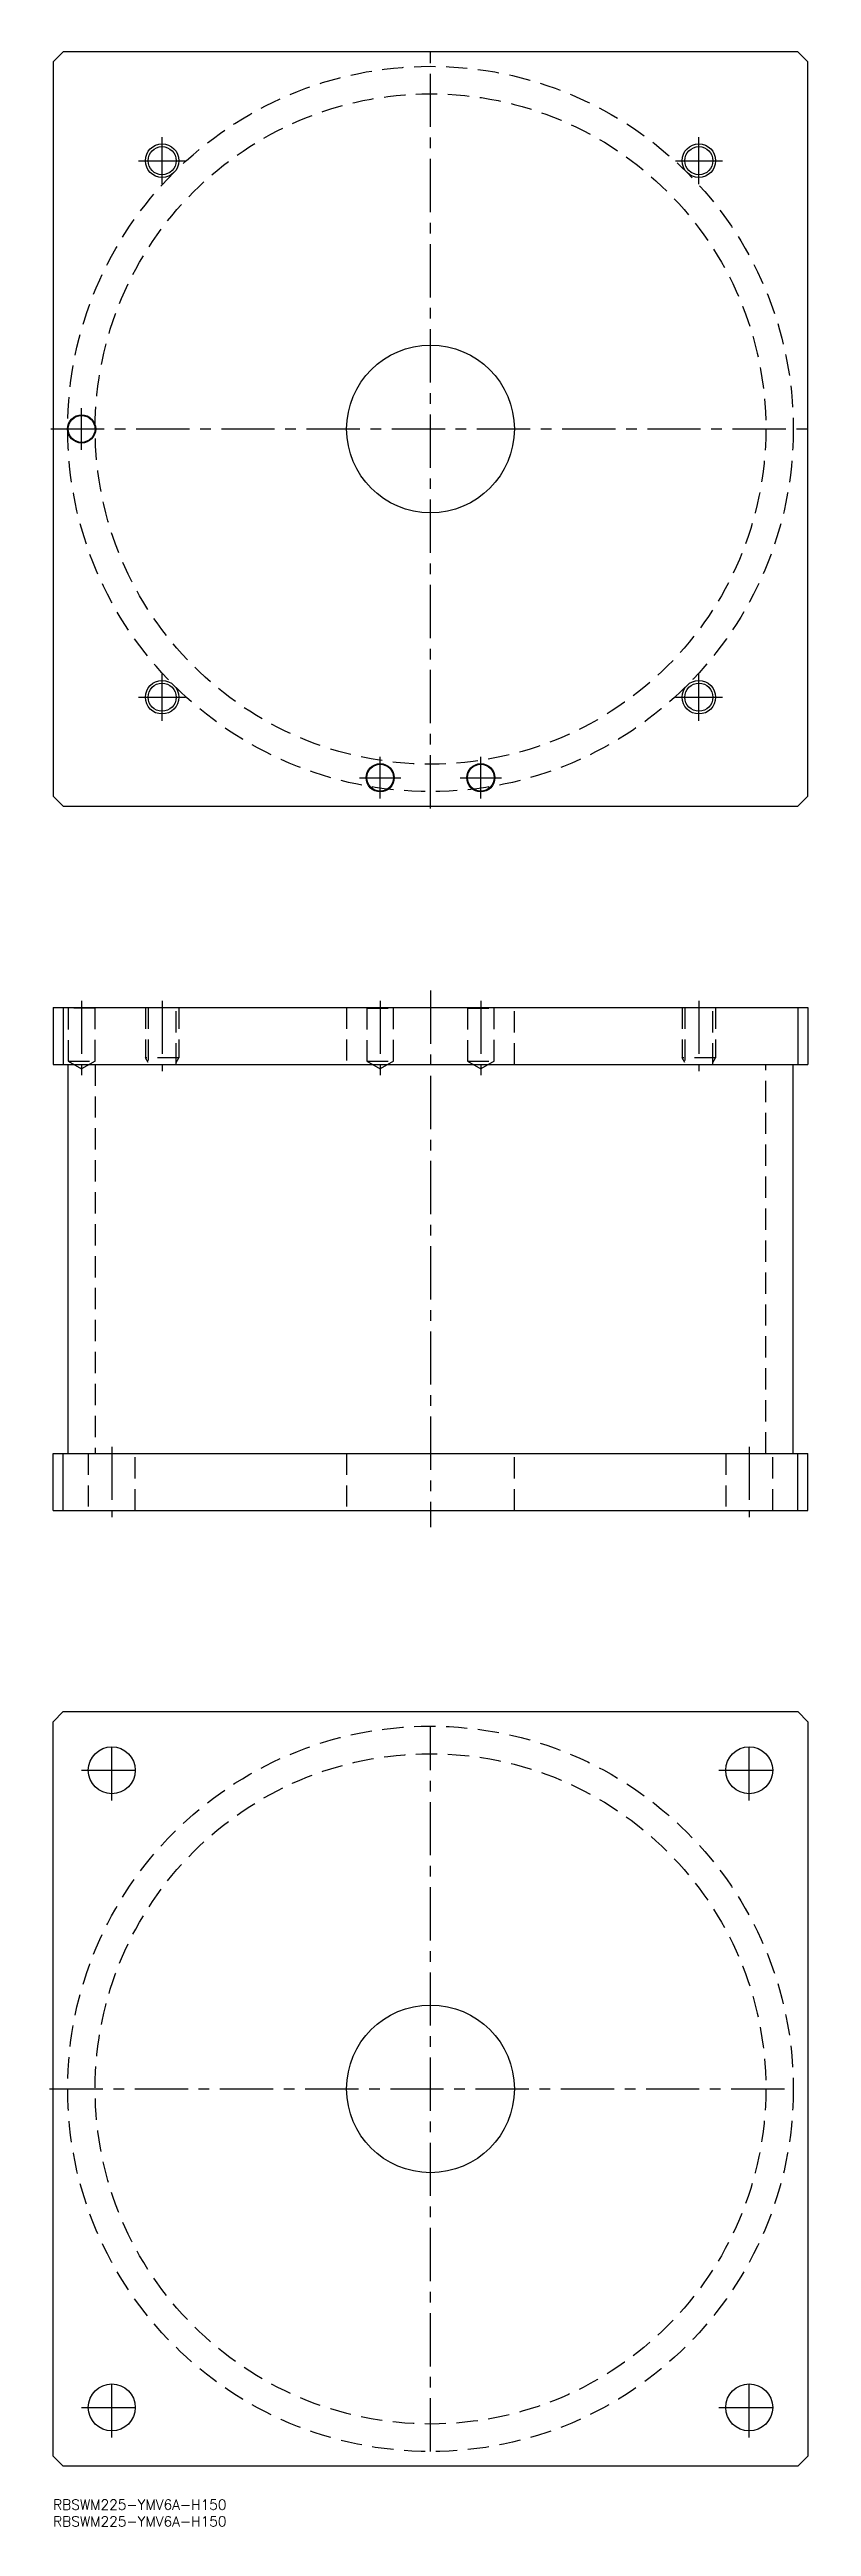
# Model space of a CAD drawing. Extents: x -1 to 226, y -8 to 731.
import ezdxf

# ---------------------------------------------------------------- set-up
doc = ezdxf.new("R2010")
doc.units = 0
doc.header["$LTSCALE"] = 0.5
doc.linetypes.add('CENTER', pattern=[50.8, 31.75, -6.35, 6.35, -6.35])
doc.linetypes.add('DASHED', pattern=[19.05, 12.7, -6.35])
for name, color, linetype in [('MSM_CENTER', 1, 'CENTER'), ('MSM_CONTINUOUS', 7, 'CONTINUOUS'), ('MSM_DASHED', 4, 'DASHED'), ('MSM_NARROW', 5, 'CONTINUOUS'), ('MSM_PART_NUMBER', 7, 'CONTINUOUS')]:
    doc.layers.add(name, color=color, linetype=linetype)
doc.styles.get("Standard").update_dxf_attribs({"font": 'txt.shx', "height": 3, "bigfont": 'bigfont.shx'})

# ---------------------------------------------------------------- blocks, each defined once
blk = doc.blocks.new('*U4')
at = {"layer": 'MSM_PART_NUMBER'}
blk.add_text('RBSWM225-YMV6A-H150', height=3, dxfattribs=at).set_placement((0, -3))
blk = doc.blocks.new('*U5')
at = {"layer": 'MSM_PART_NUMBER'}
blk.add_text('RBSWM225-YMV6A-H150', height=3, dxfattribs=at).set_placement((0, -8))

msp = doc.modelspace()

# ---------------------------------------------------------------- linework, layer by layer
at = {"layer": 'MSM_CENTER'}
for p, q in [((112.5, 504.35), (112.5, 730.65)), ((32.5, 690.5), (32.5, 704.5)), ((192.5, 690.5), (192.5, 704.5)), ((25.5, 697.5), (39.5, 697.5)), ((185.5, 697.5), (199.5, 697.5)), ((8.5, 611.3), (8.5, 623.7)), ((-0.65, 617.5), (226.06, 617.5)), ((32.5, 530.5), (32.5, 544.5)), ((192.5, 530.5), (192.5, 544.5)), ((25.5, 537.5), (39.5, 537.5)), ((185.5, 537.5), (199.5, 537.5)), ((97.5, 507.3), (97.5, 519.7)), ((127.5, 507.3), (127.5, 519.7)), ((91.3, 513.5), (103.7, 513.5)), ((121.3, 513.5), (133.7, 513.5)), ((8.5, 447), (8.5, 424.69)), ((32.5, 447), (32.5, 426)), ((97.5, 447), (97.5, 424.69)), ((112.5, 450), (112.5, 290)), ((127.5, 447), (127.5, 424.69)), ((192.5, 447), (192.5, 426)), ((17.5, 314), (17.5, 293)), ((207.5, 314), (207.5, 293)), ((112.5, 14.35), (112.5, 230.65)), ((17.5, 208.5), (17.5, 226.5)), ((207.5, 208.5), (207.5, 226.5)), ((8.5, 217.5), (26.5, 217.5)), ((198.5, 217.5), (216.5, 217.5)), ((-1.06, 122.5), (220.65, 122.5)), ((17.5, 18.5), (17.5, 36.5)), ((207.5, 18.5), (207.5, 36.5)), ((8.5, 27.5), (26.5, 27.5)), ((198.5, 27.5), (216.5, 27.5))]:
    msp.add_line(p, q, dxfattribs=at)
at = {"layer": 'MSM_CONTINUOUS'}
for p, q in [((3, 730), (0, 727)), ((0, 727), (0, 508)), ((222, 730), (3, 730)), ((225, 727), (222, 730)), ((225, 508), (225, 727)), ((0, 508), (3, 505)), ((3, 505), (222, 505)), ((222, 505), (225, 508)), ((0, 445), (225, 445)), ((0, 445), (0, 428)), ((3, 445), (3, 428)), ((222, 445), (222, 428)), ((225, 445), (225, 428)), ((0, 428), (225, 428)), ((4.35, 428), (4.35, 312)), ((220.65, 312), (220.65, 428)), ((0, 312), (225, 312)), ((0, 295), (0, 312)), ((3, 295), (3, 312)), ((222, 295), (222, 312)), ((225, 295), (225, 312)), ((0, 295), (225, 295)), ((0, 232), (3, 235)), ((0, 13), (0, 232)), ((3, 235), (222, 235)), ((222, 235), (225, 232)), ((225, 232), (225, 13)), ((3, 10), (0, 13)), ((222, 10), (3, 10)), ((225, 13), (222, 10))]:
    msp.add_line(p, q, dxfattribs=at)
for centre, radius in [((32.5, 697.5), 4.19), ((192.5, 697.5), 4.19), ((112.5, 617.5), 25), ((8.5, 617.5), 4.2), ((8.5, 617.5), 4), ((32.5, 537.5), 4.19), ((192.5, 537.5), 4.19), ((97.5, 513.5), 4.2), ((97.5, 513.5), 4), ((127.5, 513.5), 4.2), ((127.5, 513.5), 4), ((17.5, 217.5), 7), ((207.5, 217.5), 7), ((112.5, 122.5), 25), ((17.5, 27.5), 7), ((207.5, 27.5), 7)]:
    msp.add_circle(centre, radius, dxfattribs=at)
at = {"layer": 'MSM_DASHED'}
for p, q in [((4.3, 445), (4.5, 444.8)), ((4.5, 444.8), (4.5, 429)), ((12.5, 444.8), (4.5, 444.8)), ((12.5, 444.8), (12.7, 445)), ((12.5, 429), (12.5, 444.8)), ((27.5, 445), (27.5, 430)), ((28.31, 445), (28.31, 428)), ((36.69, 428), (36.69, 445)), ((37.5, 445), (37.5, 430)), ((87.5, 445), (87.5, 428)), ((93.3, 445), (93.5, 444.8)), ((93.5, 444.8), (93.5, 429)), ((93.5, 444.8), (101.5, 444.8)), ((101.5, 444.8), (101.7, 445)), ((101.5, 429), (101.5, 444.8)), ((123.3, 445), (123.5, 444.8)), ((123.5, 444.8), (123.5, 429)), ((123.5, 444.8), (131.5, 444.8)), ((131.5, 444.8), (131.7, 445)), ((131.5, 429), (131.5, 444.8)), ((137.5, 428), (137.5, 445)), ((187.5, 445), (187.5, 430)), ((188.31, 445), (188.31, 428)), ((196.69, 428), (196.69, 445)), ((197.5, 445), (197.5, 430)), ((4.5, 429), (8.5, 426.69)), ((4.5, 429), (12.5, 429)), ((12.5, 429), (8.5, 426.69)), ((37.5, 430), (27.5, 430)), ((28.31, 428.59), (27.5, 430)), ((36.69, 428.59), (37.5, 430)), ((93.5, 429), (97.5, 426.69)), ((93.5, 429), (101.5, 429)), ((101.5, 429), (97.5, 426.69)), ((123.5, 429), (127.5, 426.69)), ((123.5, 429), (131.5, 429)), ((131.5, 429), (127.5, 426.69)), ((197.5, 430), (187.5, 430)), ((188.31, 428.59), (187.5, 430)), ((196.69, 428.59), (197.5, 430)), ((12.55, 428), (12.55, 312)), ((212.45, 312), (212.45, 428)), ((10.5, 312), (10.5, 295)), ((24.5, 295), (24.5, 312)), ((87.5, 312), (87.5, 295)), ((137.5, 295), (137.5, 312)), ((200.5, 312), (200.5, 295)), ((214.5, 295), (214.5, 312))]:
    msp.add_line(p, q, dxfattribs=at)
for centre, radius in [((112.5, 617.5), 108.15), ((112.5, 617.5), 99.95), ((112.5, 122.5), 108.15), ((112.5, 122.5), 99.95)]:
    msp.add_circle(centre, radius, dxfattribs=at)
at = {"layer": 'MSM_NARROW'}
for centre in [(32.5, 697.5), (192.5, 697.5), (32.5, 537.5), (192.5, 537.5)]:
    msp.add_circle(centre, 5, dxfattribs=at)

# ---------------------------------------------------------------- block references
at = {"layer": 'MSM_CONTINUOUS'}
for name in ['*U4', '*U5']:
    msp.add_blockref(name, (0, 0), dxfattribs=at)

doc.saveas('drawing.dxf')
